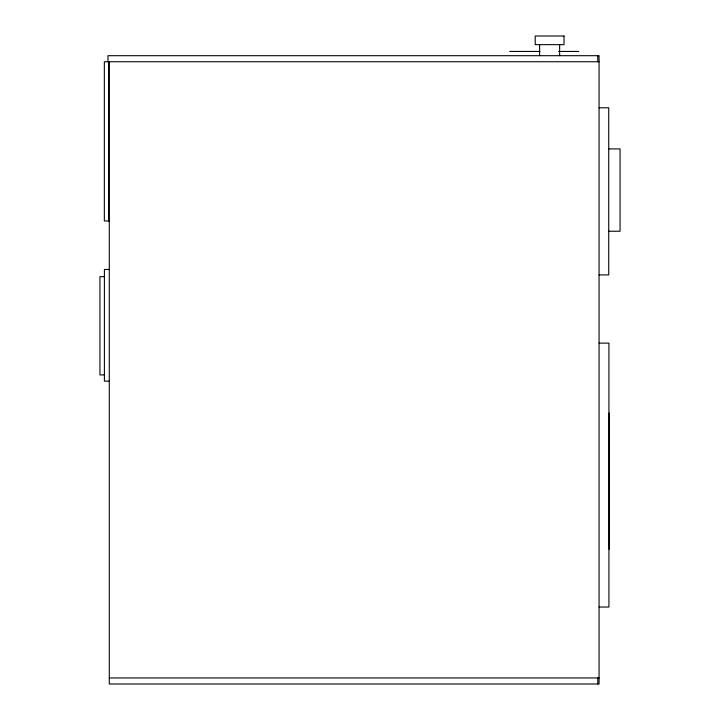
<?xml version="1.0" encoding="UTF-8"?>
<svg xmlns="http://www.w3.org/2000/svg" width="720" height="720" viewBox="0 0 720 720"><rect width="100%" height="100%" fill="white"/><g stroke="black" fill="none" stroke-linecap="round" stroke-linejoin="round"><path stroke-width="1.08" d="M509.652 51.444L539.964 51.444M558.567 51.444L578.727 51.444M599.076 61.74L104.346 61.74L104.346 220.968L109.287 220.968M599.076 107.793L608.733 107.793L608.733 274.914L599.076 274.914M608.733 148.905L620.064 148.905L620.064 231.237L608.733 231.237M109.287 269.442L104.4 269.442L104.4 381.159L109.287 381.159M104.4 276.678L99.936 276.678L99.936 374.922L104.4 374.922M599.076 343.125L608.922 343.125L608.922 607.041L599.076 607.041M109.287 677.952L599.076 677.952M609.201 412.965L609.201 549.252M597.771 55.692L597.771 61.74M597.771 677.952L597.771 684M559.647 44.649L559.647 55.692M539.604 44.649L539.604 55.692M109.287 61.74L109.287 684L599.076 684L599.067 55.692L107.982 55.692L107.982 61.74M108.567 61.74L108.567 220.968M564.039 36L535.212 36L535.212 44.649L564.039 44.649L564.039 36"/></g></svg>
